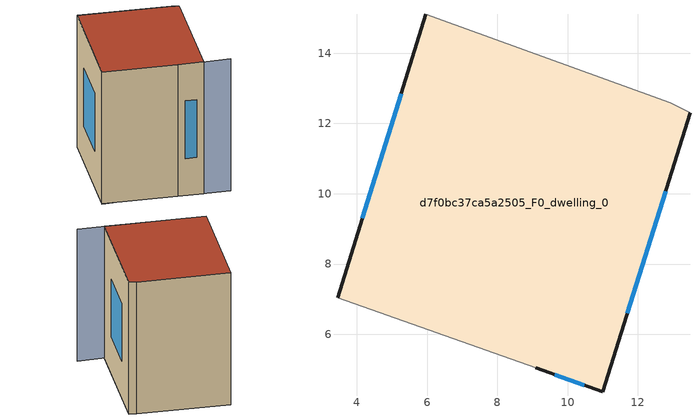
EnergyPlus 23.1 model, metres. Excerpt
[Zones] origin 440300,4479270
d7f0bc37ca5a2505_F0_dwelling_0
 floor ground (EU_floor_Construction): 12.91,12.59 13.48,12.31 11,4.36 9.09,5.04 3.45,7.04 5.97,15.11 z0
 wall outside (EU_wall_Construction): 5.97,15.11 3.45,7.04 / 9.09,5.04 11,4.36 13.48,12.31 z0:12
 wall adiabatic (EU_wall_Construction): 3.45,7.04 9.09,5.04 / 13.48,12.31 12.91,12.59 5.97,15.11 z0:12
 window (EU_Window_Construction): 5.26,12.85 4.16,9.31 / 11.7,6.59 12.78,10.08 / 9.63,4.85 10.46,4.55 z3.37:8.63
 roof outside (EU_roof_Construction): 11,4.36 13.48,12.31 12.91,12.59 5.97,15.11 3.45,7.04 9.09,5.04 z12
shading: 10.88,4.41 13.04,3.69 z0:12; 3.44,7.04 9.19,5.28 z0:3
[Building]
EU S2 Campaign: North Axis=0; Terrain=City; Solar Distribution=FullExterior
[Site:Location]
Madrid: Latitude=40.5; Longitude=-3.5; Time Zone=1; Elevation=609
[SizingPeriod:WeatherFileDays]
AnnualSizingPeriod: Begin Month=1; Begin Day of Month=1; End Month=12; End Day of Month=31; Day of Week for Start Day=Monday; Use Weather File Daylight Saving Period=No; Use Weather File Rain and Snow Indicators=No
[MATERIAL]
EU_InternalMass_Material: Roughness=MediumRough; Thickness=0.1; Conductivity=1; Density=1800; Specific Heat=900; Thermal Absorptance=0.9; Solar Absorptance=0.7; Visible Absorptance=0.7
[MATERIAL:NOMASS] Roughness=MediumRough; Thermal Absorptance=0.9; Solar Absorptance=0.7; Visible Absorptance=0.7
Name | Thermal Resistance
EU_wall_NoMass; EU_roof_NoMass | 2.16768
EU_floor_NoMass | 1.14339
[WINDOWMATERIAL:SIMPLEGLAZINGSYSTEM]
EU_Window_SimpleGlazing: UFactor=3.23888; Solar Heat Gain Coefficient=0.85; Visible Transmittance=0.85
[CONSTRUCTION]
EU_wall_Construction: EU_wall_NoMass
EU_roof_Construction: EU_roof_NoMass
EU_floor_Construction: EU_floor_NoMass
EU_InternalMass_Construction: EU_InternalMass_Material
EU_Window_Construction: EU_Window_SimpleGlazing
[ZONE]
d7f0bc37ca5a2505_F0_dwelling_0: Type=1; Multiplier=1; Ceiling Height=autocalculate; Volume=809.43; Floor Area=autocalculate; Part of Total Floor Area=Yes
[INTERNALMASS]
d7f0bc37ca5a2505_F0_dwelling_0_EU_InternalMass: Construction=EU_InternalMass_Construction; Zone or ZoneList=d7f0bc37ca5a2505_F0_dwelling_0; Surface Area=67.4526
[OTHEREQUIPMENT]
EU_Step8_InternalGain_d7f0bc37ca5a2505_F0_dwelling_0_f000: Fuel Type=Electricity; Zone or ZoneList or Space or SpaceList=d7f0bc37ca5a2505_F0_dwelling_0; Schedule=EU_Step8_GainSchedule_d7f0bc37ca5a2505_F0_dwelling_0_f000; Design Level Calculation Method=Watts/Area; Power per Zone Floor Area=1; Fraction Latent=0; Fraction Radiant=0; Fraction Lost=0; Carbon Dioxide Generation Rate=0; EndUse Subcategory=EU_Step8_InternalGains
[ZONEVENTILATION:DESIGNFLOWRATE]
EU_ConstantAir_d7f0bc37ca5a2505_F0_dwelling_0: Zone or ZoneList or Space or SpaceList=d7f0bc37ca5a2505_F0_dwelling_0; Schedule=EU_AlwaysOn; Design Flow Rate Calculation Method=AirChanges/Hour; Air Changes per Hour=0.480546; Ventilation Type=Natural; Fan Pressure Rise=0; Fan Total Efficiency=1; Constant Term Coefficient=1; Temperature Term Coefficient=0; Velocity Term Coefficient=0; Velocity Squared Term Coefficient=0; Minimum Indoor Temperature=-100; Maximum Indoor Temperature=100; Delta Temperature=-100; Minimum Outdoor Temperature=-100; Maximum Outdoor Temperature=100; Maximum Wind Speed=40
[HVACTEMPLATE:THERMOSTAT]
EU_HeatOnly_d7f0bc37ca5a2505_F0_dwelling_0: Constant Heating Setpoint=20; Constant Cooling Setpoint=50
[HVACTEMPLATE:ZONE:IDEALLOADSAIRSYSTEM]
d7f0bc37ca5a2505_F0_dwelling_0: Template Thermostat=EU_HeatOnly_d7f0bc37ca5a2505_F0_dwelling_0; System Availability Schedule=EU_AlwaysOn; Maximum Heating Supply Air Temperature=50; Minimum Cooling Supply Air Temperature=13; Maximum Heating Supply Air Humidity Ratio=0.0156; Minimum Cooling Supply Air Humidity Ratio=0.0077; Heating Limit=NoLimit; Cooling Limit=NoLimit; Heating Availability Schedule=EU_AlwaysOn; Cooling Availability Schedule=EU_CoolingOff; Dehumidification Control Type=ConstantSensibleHeatRatio; Cooling Sensible Heat Ratio=0.7; Dehumidification Setpoint=60; Humidification Control Type=None; Humidification Setpoint=30; Outdoor Air Method=None; Outdoor Air Flow Rate per Person=0.00944; Outdoor Air Flow Rate per Zone Floor Area=0; Outdoor Air Flow Rate per Zone=0; Demand Controlled Ventilation Type=None; Outdoor Air Economizer Type=NoEconomizer; Heat Recovery Type=None; Sensible Heat Recovery Effectiveness=0.7; Latent Heat Recovery Effectiveness=0.65
[SIZING:ZONE]
d7f0bc37ca5a2505_F0_dwelling_0: Zone Cooling Design Supply Air Temperature Input Method=SupplyAirTemperature; Zone Cooling Design Supply Air Temperature=13; Zone Heating Design Supply Air Temperature Input Method=SupplyAirTemperature; Zone Heating Design Supply Air Temperature=50; Zone Cooling Design Supply Air Humidity Ratio=0.008; Zone Heating Design Supply Air Humidity Ratio=0.008; Cooling Design Air Flow Method=DesignDay; Cooling Design Air Flow Rate=0; Cooling Minimum Air Flow per Zone Floor Area=0.000762; Cooling Minimum Air Flow=0; Cooling Minimum Air Flow Fraction=0.2; Heating Design Air Flow Method=DesignDay; Heating Design Air Flow Rate=0; Heating Maximum Air Flow per Zone Floor Area=0.002032; Heating Maximum Air Flow=0.141576; Heating Maximum Air Flow Fraction=0.3; Account for Dedicated Outdoor Air System=No; Dedicated Outdoor Air System Control Strategy=NeutralSupplyAir; Dedicated Outdoor Air Low Setpoint Temperature for Design=autosize; Dedicated Outdoor Air High Setpoint Temperature for Design=autosize; Zone Load Sizing Method=Sensible Load Only No Latent Load; Zone Latent Cooling Design Supply Air Humidity Ratio Input Method=HumidityRatioDifference; Zone Cooling Design Supply Air Humidity Ratio Difference=0.005; Zone Latent Heating Design Supply Air Humidity Ratio Input Method=HumidityRatioDifference; Zone Humidification Design Supply Air Humidity Ratio Difference=0.005
[SCHEDULE:CONSTANT]
Name | Hourly Value
EU_AlwaysOn | 1
EU_CoolingOff | 0
[SCHEDULE:FILE]
EU_Step8_GainSchedule_d7f0bc37ca5a2505_F0_dwelling_0_f000: File=../../schedules/d7f0bc37ca5a2505/d7f0bc37ca5a2505_F0_dwelling_0_f000_gain.csv; Column Number=1; Rows to Skip at Top=0; Number of Hours of Data=8760; Column Separator=Comma; Interpolate to Timestep=No; Minutes per Item=60; Adjust Schedule for Daylight Savings=Yes
